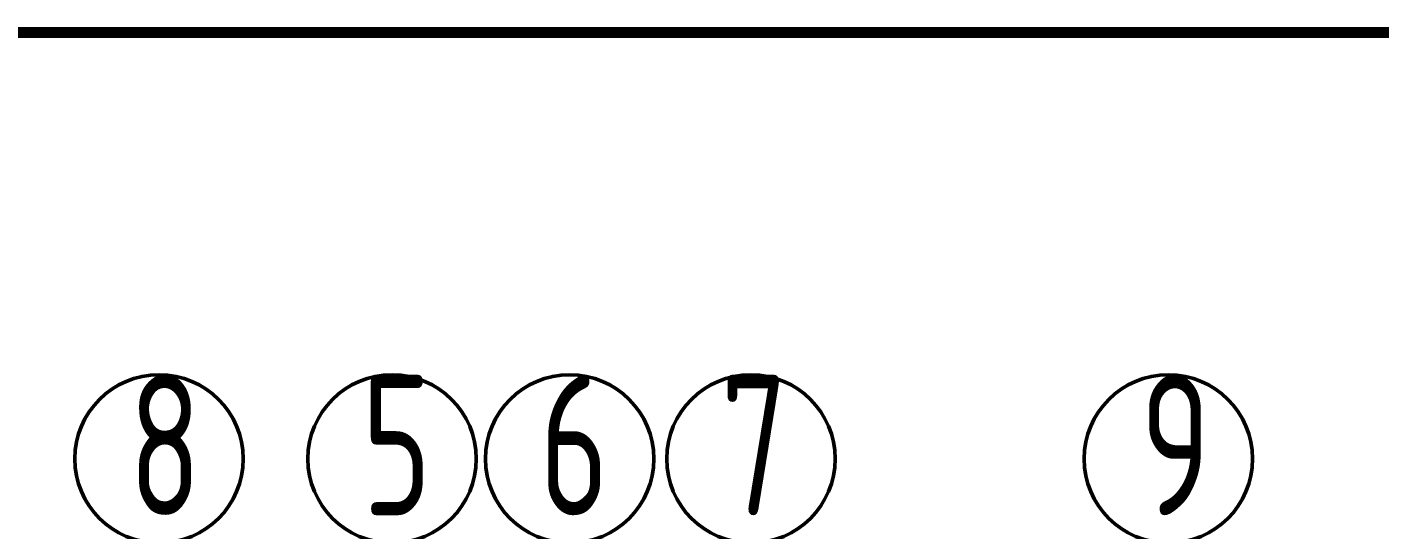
# Model space of a CAD drawing. Header units: millimetres. Extents: x 236326 to 245858, y -181683 to -175236.
# Drawn here: x 238549 to 239495, y -175801 to -175449 of the extents above; entities that cross this region are included whole.
import ezdxf

# ---------------------------------------------------------------- set-up
doc = ezdxf.new("R2010")
doc.units = ezdxf.units.MM
doc.header["$LTSCALE"] = 13
doc.layers.add('1', color=4, linetype='Continuous')
doc.layers.add('粗实线', color=4, linetype='Continuous')
doc.styles.add('pdm', font='gbenor.shx', dxfattribs={"width": 0.8, "bigfont": 'gbhzfs.shx'})

msp = doc.modelspace()

# ---------------------------------------------------------------- linework, layer by layer
at = {"layer": '1', "const_width": 7.598}
msp.add_lwpolyline([(236890.155, -181443.892), (245225.797, -181443.892), (245225.797, -175452.65), (236890.155, -175452.65), (236890.155, -181443.892)], dxfattribs=at)
at = {"layer": '粗实线', "lineweight": 50}
for centre in [(238641.396, -175750.951), (238804.253, -175750.951), (238928.349, -175750.951), (239055.015, -175750.951), (239346.739, -175750.951)]:
    msp.add_circle(centre, 58.863, dxfattribs=at)

# ---------------------------------------------------------------- texts
at = {"layer": '粗实线', "lineweight": 50, "style": 'pdm', "width": 0.8}
for s, p in [('8', (238620.26, -175790.365)), ('5', (238783.117, -175790.365)), ('6', (238907.213, -175790.365)), ('7', (239033.88, -175790.365)), ('9', (239327.171, -175790.365))]:
    msp.add_text(s, height=98.351, dxfattribs=at).set_placement(p)

doc.saveas('drawing.dxf')
